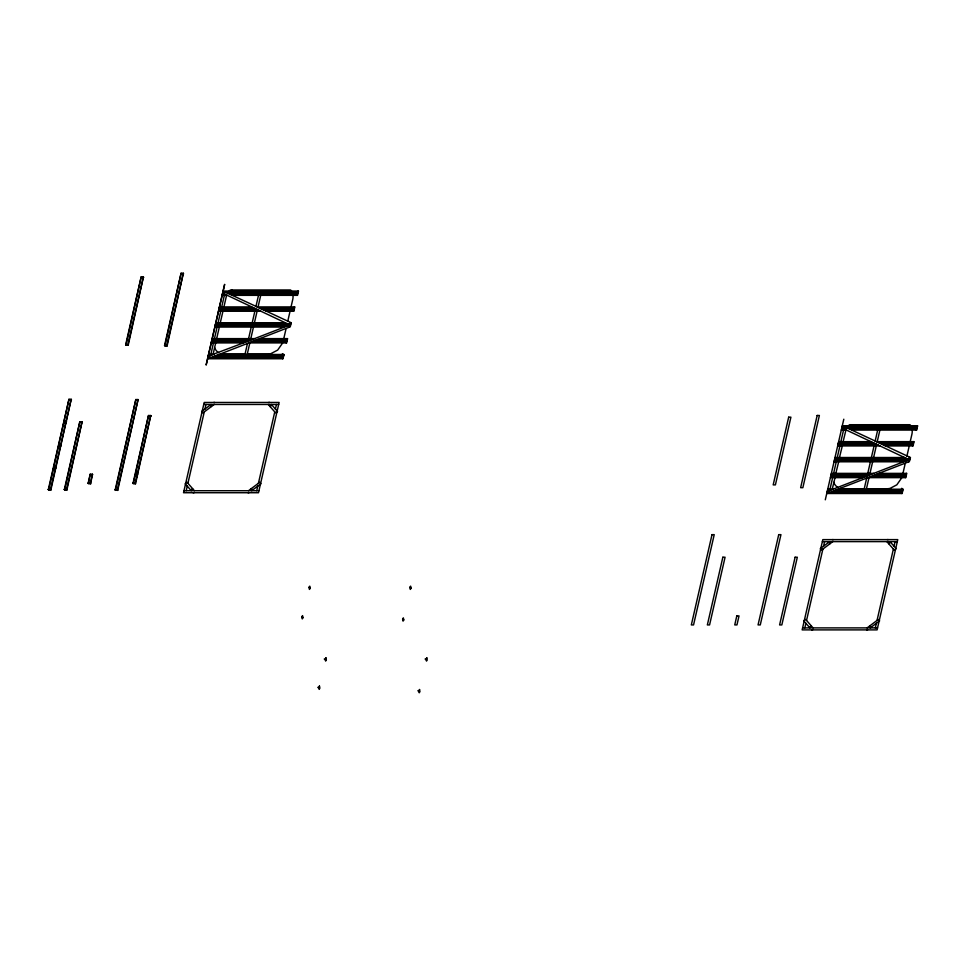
<?xml version="1.0" encoding="UTF-8"?>
<svg xmlns="http://www.w3.org/2000/svg" width="966" height="966" viewBox="0 0 966 966"><rect width="100%" height="100%" fill="white"/><g stroke="black" fill="none" stroke-linecap="round" stroke-linejoin="round"><path stroke-width="1.45" d="M282.507 353.677L282.326 354.474M282.519 354.474L282.712 353.677M48.3 489.569L68.972 399.284L71.194 399.284L50.836 490.112L48.3 489.569L50.836 490.112M48.614 490.112L68.972 399.284M50.522 489.569L71.194 399.284M64.324 489.569L79.816 421.852L82.05 421.852L66.847 490.112L64.324 489.569L66.847 490.112M64.625 490.112L79.816 421.852M66.545 489.569L82.05 421.852M88.135 483.229L90.2 474.197L92.422 474.197L90.659 483.773L88.135 483.229L90.659 483.773M88.437 483.773L90.2 474.197M90.357 483.229L92.422 474.197M125.689 344.584L141.193 276.868L143.415 276.868L128.224 345.128L125.689 344.584L128.224 345.128M125.991 345.128L141.193 276.868M127.91 344.584L143.415 276.868M115.171 489.834L135.844 399.55L138.066 399.55L117.707 490.378L115.171 489.834L117.707 490.378M115.485 490.378L135.844 399.55M117.405 489.834L138.066 399.55M133.006 483.229L148.498 415.525L150.732 415.525L135.53 483.785L133.006 483.229L135.53 483.785M164.558 345.442L181.101 273.221L183.323 273.221L167.094 345.985L164.558 345.442L167.094 345.985M133.308 483.785L148.498 415.525M164.872 345.985L181.101 273.221M135.228 483.229L150.732 415.525M166.78 345.442L183.323 273.221M210.817 354.486L213.462 342.918M213.667 342.061L213.86 341.203M214.054 340.346L214.247 339.489M214.452 338.619L217.096 327.063M217.29 326.206L217.495 325.337M217.688 324.479L217.881 323.622M218.075 322.765L220.731 311.197M220.924 310.34L221.117 309.482M221.311 308.625L221.516 307.768M221.709 306.91L224.354 295.342M225.126 292.01L291.261 322.765L291.068 323.622L289.764 323.622M212.254 357.915L212.448 357.058M213.039 354.486L215.696 342.918M215.889 342.061L216.082 341.203M216.275 340.346L216.481 339.477M216.674 338.619L219.318 327.063M219.511 326.194L219.717 325.337M219.91 324.479L220.103 323.622M220.296 322.765L222.953 311.197M223.146 310.34L223.339 309.482M223.544 308.625L223.738 307.768M223.931 306.91L226.575 295.342M227.167 292.77L227.36 291.913L229.51 291.913M185.508 484.123L183.528 492.732L258.477 492.732L260.446 484.123M185.701 483.278L202.039 411.914M202.232 411.069L204.2 402.46L279.138 402.448L277.17 411.069M231.574 291.056L231.828 289.969M186.221 490.728L187.271 486.127M187.923 483.29L204.261 411.902M204.913 409.065L205.963 404.464M217.809 357.915L218.002 357.058M218.207 356.2L218.401 355.343M221.443 342.061L221.637 341.203M221.83 340.346L222.035 339.489M225.066 326.206L225.271 325.349M225.464 324.491L225.658 323.634M228.701 310.352L228.894 309.494M229.099 308.637L229.292 307.78M232.335 294.497L232.528 293.628M232.721 292.77L232.915 291.913M219.379 357.915L219.584 357.058M219.777 356.2L219.97 355.343M223.013 342.061L223.206 341.203M223.412 340.334L223.605 339.489M226.648 326.194L226.841 325.349M227.034 324.479L227.227 323.634M230.27 310.34L230.463 309.494M230.669 308.625L230.862 307.78M233.905 294.485L234.098 293.628M234.291 292.77L234.496 291.913M244.169 357.903L244.362 357.046M244.567 356.188L244.76 355.331M244.953 354.474L247.489 343.425M248.19 340.334L248.383 339.477M248.588 338.619L251.232 327.051M251.426 326.194L251.631 325.337M251.824 324.479L252.017 323.622M252.211 322.765L254.867 311.197M255.06 310.34L255.253 309.482M255.954 306.427L258.49 295.342M258.683 294.485L258.888 293.628M259.081 292.77L259.274 291.913M246.39 357.903L246.584 357.046M246.789 356.188L246.982 355.331M247.175 354.474L249.832 342.906M250.436 340.249L250.617 339.477M250.81 338.619L253.454 327.051M253.647 326.194L253.853 325.337M254.046 324.479L254.239 323.622M254.432 322.765L257.089 311.197M257.282 310.34L257.451 309.603M258.067 306.91L260.711 295.342M260.917 294.485L261.11 293.628M261.303 292.77L261.496 291.913M271.18 357.903L271.374 357.046M271.567 356.188L271.772 355.331M274.803 342.049L275.008 341.191M275.201 340.334L275.395 339.477M278.437 326.194L278.631 325.337M278.836 324.479L279.029 323.622M282.072 310.34L282.265 309.482M282.458 308.625L282.652 307.768M285.695 294.485L285.888 293.628M286.093 292.77L286.286 291.913M272.75 357.903L272.943 357.046M273.149 356.188L273.342 355.331M276.385 342.049L276.578 341.191M276.771 340.334L276.964 339.477M280.007 326.194L280.2 325.337M280.406 324.479L280.599 323.622M283.642 310.34L283.835 309.482M284.028 308.625L284.233 307.768M287.264 294.485L287.47 293.628L228.882 293.628M287.663 292.77L287.856 291.913M291.466 290.609L291.37 291.056A14.321 11.266 -29.4 0 0 290.585 289.969L230.476 289.969A14.333 11.278 -29.4 0 0 229.135 291.056M283.787 338.619L286.117 328.404M287.711 321.449L290.066 311.197M291.044 306.91L292.71 299.653A16.977 13.367 -29.4 0 0 292.964 295.342M279.814 357.903L280.007 357.046M280.212 356.188L280.406 355.331M283.449 342.049L283.642 341.191M283.835 340.334L284.04 339.477M287.119 325.989L287.276 325.337M287.47 324.479L287.614 323.851M290.706 310.34L290.899 309.482M291.092 308.625L291.297 307.768M294.34 294.485L294.533 293.628M294.727 292.77L294.92 291.913M280.526 357.903L280.72 357.046M280.925 356.188L281.118 355.331M284.161 342.049L284.354 341.191M284.547 340.334L284.753 339.477M291.418 310.34L291.611 309.482M291.804 308.625L292.01 307.768M295.053 294.485L295.246 293.628M295.439 292.77L295.632 291.913M282.555 358.76L284.004 354.474L283.811 355.331L216.831 355.343M286.19 342.906L287.168 338.619M289.812 327.051L290.79 322.765M293.447 311.197L294.425 306.91M297.069 295.342L298.059 291.056M256.714 490.728L257.765 486.127M258.417 483.29L274.755 411.89M275.407 409.053L276.457 404.464M260.639 483.278L276.976 411.914M825.302 499.808L843.801 419.208M868.458 475.441L908.064 460.045L908.608 461.857L829.226 492.588M829.999 489.219L832.644 477.651M832.837 476.793L833.03 475.936M833.235 475.079L833.429 474.221M833.622 473.364L836.266 461.796M836.471 460.939L836.665 460.082M836.858 459.224L837.063 458.367M837.256 457.51L839.901 445.942M840.094 445.085L840.299 444.227M840.492 443.37L840.686 442.513M840.879 441.655L843.535 430.087M831.436 492.648L831.629 491.791L902.594 491.791L902.787 490.933L833.803 490.933M832.221 489.219L835.035 477.651M835.059 476.793L835.264 475.936M835.457 475.079L835.65 474.221L837.8 474.221M835.844 473.364L838.669 461.796M838.693 460.939L838.886 460.082M839.08 459.224L839.285 458.367M839.478 457.51L842.292 445.942M842.316 445.085L842.521 444.227M842.714 443.37L842.907 442.513M843.113 441.655L845.926 430.087M846.542 426.658L846.349 427.515L906.941 427.503M804.123 621.283L802.154 629.892L877.092 629.892L879.072 621.283M804.316 620.438L820.653 549.074M820.846 548.229L822.827 539.62L897.764 539.608L895.796 548.229M850.756 425.801L850.998 424.714M804.835 627.888L805.885 623.299M806.538 620.45L822.887 549.062M823.539 546.225L824.59 541.624M836.991 492.648L837.184 491.791M837.377 490.933L837.57 490.076M840.613 476.793L840.806 475.936M841.012 475.079L841.205 474.221M844.248 460.939L844.441 460.082M844.634 459.224L844.839 458.367M847.87 445.085L848.076 444.227M848.269 443.37L848.462 442.513M851.505 429.23L851.698 428.373M851.903 427.515L852.097 426.658L848.691 426.658M838.56 492.648L838.754 491.791M838.947 490.933L839.152 490.076M842.183 476.793L842.388 475.936M842.581 475.079L842.775 474.221M845.818 460.939L846.011 460.082M846.216 459.224L846.409 458.367M849.452 445.085L849.645 444.227M849.838 443.37L850.032 442.513M853.075 429.23L853.268 428.373M853.473 427.515L853.666 426.658M863.338 492.648L863.544 491.791M863.737 490.933L863.93 490.076M864.135 489.219L866.659 478.158M867.371 475.079L867.565 474.221M867.758 473.364L870.402 461.796M870.607 460.939L870.801 460.082M870.994 459.224L871.187 458.367M871.392 457.51L874.037 445.942M874.23 445.085L874.435 444.227M875.136 441.172L877.671 430.087M877.865 429.23L878.058 428.373M878.251 427.515L878.456 426.658M865.572 492.648L865.765 491.791M865.959 490.933L866.152 490.076M866.357 489.219L869.002 477.651M869.605 474.994L869.786 474.221M869.98 473.364L872.636 461.796M872.829 460.939L873.023 460.082M873.216 459.224L873.421 458.367M873.614 457.51L876.259 445.942M876.452 445.085L876.633 444.336M877.237 441.655L879.893 430.087M880.086 429.23L880.28 428.373M880.485 427.515L880.678 426.658M890.35 492.648L890.555 491.791M890.749 490.933L890.942 490.076M893.985 476.793L894.178 475.936M894.371 475.079L894.576 474.221M897.607 460.939L897.812 460.082M898.006 459.224L898.199 458.367M901.242 445.085L901.435 444.227M901.64 443.37L901.833 442.5M904.876 429.218L905.07 428.373M905.263 427.503L905.456 426.646M891.92 492.648L892.125 491.791M892.318 490.933L892.512 490.076M895.554 476.793L895.748 475.936M895.953 475.079L896.146 474.221M899.189 460.939L899.382 460.082M899.575 459.224L899.769 458.367M902.812 445.085L903.017 444.227M903.21 443.37L903.403 442.5M906.446 429.218L906.748 428.361L848.063 428.373M906.832 427.503L907.038 426.646M910.648 425.354L910.54 425.789A14.321 11.266 -29.4 0 0 909.755 424.702L849.645 424.714A14.333 11.278 -29.4 0 0 848.305 425.801M902.956 473.364L905.299 463.137M906.893 456.181L909.235 445.942M910.213 441.643L911.88 434.386A16.977 13.367 -29.4 0 0 912.133 430.075M898.996 492.648L899.189 491.791M899.382 490.933L899.575 490.076M902.618 476.793L902.812 475.936M903.017 475.079L903.21 474.221M906.301 460.734L906.446 460.082M906.639 459.224L906.784 458.596M909.875 445.085L910.081 444.215M910.274 443.358L910.467 442.5M913.51 429.218L913.703 428.361M913.908 427.503L914.102 426.646M899.708 492.648L899.901 491.791M900.095 490.933L900.288 490.076M903.331 476.793L903.524 475.936M903.729 475.079L903.922 474.221M910.588 445.085L910.793 444.215M910.986 443.358L911.18 442.5M914.222 429.218L914.416 428.361M907.871 427.503L914.621 427.503L914.814 426.646L917.507 426.646L917.7 425.789L842.292 425.801M901.495 489.219L901.689 488.422M901.701 489.219L901.882 488.422M901.725 493.505L902.715 489.219M905.359 477.651L906.337 473.364M908.994 461.796L909.972 457.498M912.616 445.942L913.607 441.655M916.251 430.075L917.229 425.789M875.329 627.888L876.379 623.287M877.031 620.45L893.381 549.062M894.033 546.213L895.084 541.624M879.265 620.438L895.603 549.074M282.688 342.906L277.665 350.09L270.987 353.592A11.906 9.37 -29.4 0 1 267.775 354.003L247.284 354.003M901.87 477.651L896.834 484.823L890.157 488.337A11.906 9.37 -29.4 0 1 886.945 488.736L866.466 488.736M301.827 616.888L302.551 615.62L302.998 617.636L302.273 618.904L301.827 616.888L302.998 617.636M309.011 587.364L309.736 586.157L310.183 588.209L309.446 589.417L309.011 587.364L310.183 588.209M409.874 587.364L410.61 586.145L411.045 588.197L410.309 589.417L409.874 587.364L411.045 588.197M402.605 619.073L403.341 617.866L403.776 619.906L403.051 621.126L402.605 619.073L403.776 619.906M225.211 291.889L223.846 293.712L289.063 324.54L290.875 324.479L290.681 325.337L215.261 325.337M289.063 324.54L290.428 322.729M844.707 430.232L846.071 428.421M909.61 457.461L908.245 459.285L843.016 428.445L844.381 426.634L910.443 457.51L910.25 458.367L908.934 458.367M211.047 404.464L201.665 411.492L202.908 412.917L214.198 404.464M213.74 402.46L214.669 402.46M135.482 474.318L136.81 473.328L137.691 474.33M268.669 402.448L269.611 402.448M270.045 406.529L271.941 405.104M190.737 490.088L192.632 488.663M194.009 492.732L193.067 492.732M248.479 490.728L259.769 482.275L261.013 483.7L251.631 490.728M248.938 492.732L248.008 492.732M829.673 541.624L820.279 548.652L821.535 550.077L832.813 541.624M832.354 539.62L833.296 539.62M887.295 539.608L888.237 539.608M888.66 543.689L890.555 542.264M809.363 627.248L811.259 625.823M812.623 629.892L811.682 629.892M867.106 627.888L878.384 619.435L879.628 620.86L870.245 627.888M867.565 629.892L866.623 629.892M208.197 356.2L249.107 340.769M249.288 340.696L288.894 325.3L289.426 327.124L210.081 357.963L209.55 356.14M868.277 475.501L828.731 490.885L829.263 492.696M181.403 273.764L183.625 273.764M141.495 277.423L143.717 277.423M223.11 291.056L298.53 291.056L298.325 291.913L288.894 291.913M222.917 291.913L287.965 291.913M222.723 292.77L224.547 292.77M227.07 292.77L287.771 292.77M288.701 292.77L298.132 292.77L297.939 293.628L288.508 293.628M222.53 293.628L223.907 293.628M222.325 294.485L225.489 294.485M230.693 294.485L287.373 294.485M288.315 294.485L297.745 294.485L297.54 295.342L232.516 295.342M222.132 295.342L227.312 295.354M219.487 306.91L251.764 306.91M256.98 306.91L294.896 306.91L294.702 307.768L258.791 307.768M219.294 307.768L253.587 307.768M219.089 308.625L255.398 308.625M260.603 308.625L294.497 308.625L294.304 309.482L262.414 309.482M218.896 309.482L257.21 309.482M218.702 310.34L259.021 310.34M264.225 310.34L294.111 310.34L293.918 311.197L266.048 311.197M218.509 311.197L260.832 311.197M215.853 322.765L285.296 322.765M215.66 323.622L287.119 323.622M215.466 324.479L288.931 324.479M215.068 326.206L286.588 326.194M289.16 326.194L290.476 326.194L289.414 327.051M214.875 327.063L284.39 327.051M212.23 338.619L254.626 338.619M259.83 338.619L287.639 338.619L287.433 339.477L257.632 339.477M212.025 339.489L252.416 339.477M211.832 340.346L250.218 340.334M255.422 340.334L287.24 340.334L287.047 341.191L253.213 341.191M211.639 341.203L248.008 341.191M211.445 342.061L245.799 342.049M251.003 342.049L286.854 342.049L286.648 342.906L248.805 342.906M211.24 342.918L243.589 342.906M245.062 354.003L223.967 354.003A11.894 9.358 -29.4 0 1 221.154 353.653M208.596 354.486L213.836 354.486M219.041 354.486L283.533 354.474M208.402 355.343L211.626 355.343M214.621 356.2L283.618 356.188L283.412 357.046L212.423 357.058M208.004 357.058L209.815 357.058M207.811 357.915L283.219 357.903L283.026 358.76L207.618 358.772M69.274 399.827L71.496 399.827M136.158 400.105L138.38 400.105M203.741 404.464L278.679 404.464M148.812 416.068L151.034 416.068M64.336 421.393L66.557 421.393M80.13 422.408L82.352 422.408M63.877 423.41L66.099 423.41M842.098 426.658L907.146 426.646M908.064 426.646L914.814 426.646M914.621 427.503L917.314 427.503L917.108 428.361L907.69 428.361M841.893 427.515L843.729 427.515M841.7 428.373L843.077 428.373M841.507 429.23L844.67 429.23M849.875 429.23L906.555 429.218M907.485 429.218L916.915 429.218L916.722 430.075L851.686 430.087M841.314 430.087L846.482 430.087M838.657 441.655L870.946 441.655M876.15 441.655L914.065 441.643L913.872 442.513L877.961 442.513M838.464 442.513L872.757 442.513M838.271 443.37L874.568 443.37M879.772 443.37L913.679 443.358L913.486 444.215L881.596 444.227M59.168 443.962L61.401 443.974M838.077 444.227L876.379 444.227M837.872 445.085L878.203 445.085M883.407 445.085L913.281 445.085L913.087 445.942L885.218 445.942M58.709 445.978L60.93 445.978M837.679 445.942L880.014 445.942M835.035 457.51L904.478 457.51M834.829 458.367L906.289 458.367M834.636 459.224L908.1 459.224M908.294 459.224L910.044 459.224L909.851 460.082L834.443 460.082M834.25 460.939L905.77 460.939M908.33 460.939L909.658 460.939L908.583 461.796M834.044 461.796L903.56 461.796M53.999 466.542L56.233 466.542M53.541 468.546L55.774 468.546M831.4 473.364L873.807 473.364M879.012 473.364L906.808 473.364L906.615 474.221L876.802 474.221M831.207 474.221L871.598 474.221M90.502 474.741L92.736 474.741M831.014 475.079L869.388 475.079M874.592 475.079L906.422 475.079L906.217 475.936L872.395 475.936M830.808 475.936L867.178 475.936M830.615 476.793L864.981 476.793M870.185 476.793L906.023 476.793L905.83 477.651L867.975 477.651M830.422 477.651L862.771 477.651M864.244 488.736L843.137 488.748A11.894 9.358 -29.4 0 1 840.335 488.398M827.765 489.219L833.006 489.219M838.21 489.219L903.186 489.219L902.981 490.076L836.013 490.076M827.572 490.076L830.796 490.076M183.999 490.728L258.936 490.728M827.379 490.933L828.743 490.933M827.186 491.791L828.997 491.791M826.981 492.648L902.401 492.648L902.196 493.505L826.787 493.505M822.368 541.624L897.305 541.624M802.613 627.888L877.551 627.888M317.766 687.357L318.949 688.094M425.112 659.017L426.284 659.85M417.855 690.726L419.027 691.571M324.25 659.029L325.421 659.863M890 541.624L896.158 548.652L894.262 550.065L886.848 541.624M828.816 542.264L830.06 543.689M869.859 625.823L871.103 627.236M813.07 627.888L805.656 619.435L803.748 620.86L809.919 627.888M271.374 404.464L277.544 411.492L275.648 412.905L268.234 404.464M210.19 405.104L211.433 406.529M251.232 488.663L252.488 490.076M194.444 490.728L187.03 482.275L185.134 483.7L191.304 490.728M135.276 475.163L137.039 477.18M218.594 352.65A14.285 11.242 -29.4 0 1 214.645 347.603M837.776 487.383A14.285 11.242 -29.4 0 1 833.827 482.348M224.619 284.475L206.132 365.063L224.631 284.475M712.002 534.645L691.33 624.93L693.552 624.93L714.224 534.645L712.002 534.645M722.846 557.213L707.353 624.93L709.575 624.93L725.08 557.213L722.846 557.213M736.804 615.897L734.74 624.917L736.961 624.917L739.026 615.897L736.804 615.897M788.679 417.167L773.186 484.884L775.408 484.884L790.913 417.167L788.679 417.167M778.717 534.645L758.056 624.917L760.278 624.917L780.951 534.645L778.717 534.645M817.164 415.465L800.633 487.697L802.855 487.697L819.385 415.465L817.164 415.465M795.103 557.225L779.598 624.93L781.832 624.93L797.324 557.225L795.103 557.225M319.444 686.077L318.72 687.357L319.178 689.362L319.891 688.094L319.444 686.077M325.928 657.81L325.192 659.029L325.627 661.07L326.363 659.863L325.928 657.81M426.791 657.81L426.054 659.017L426.501 661.07L427.226 659.85L426.791 657.81M419.534 689.519L418.797 690.726L419.232 692.779L419.969 691.571L419.534 689.519"/></g></svg>
